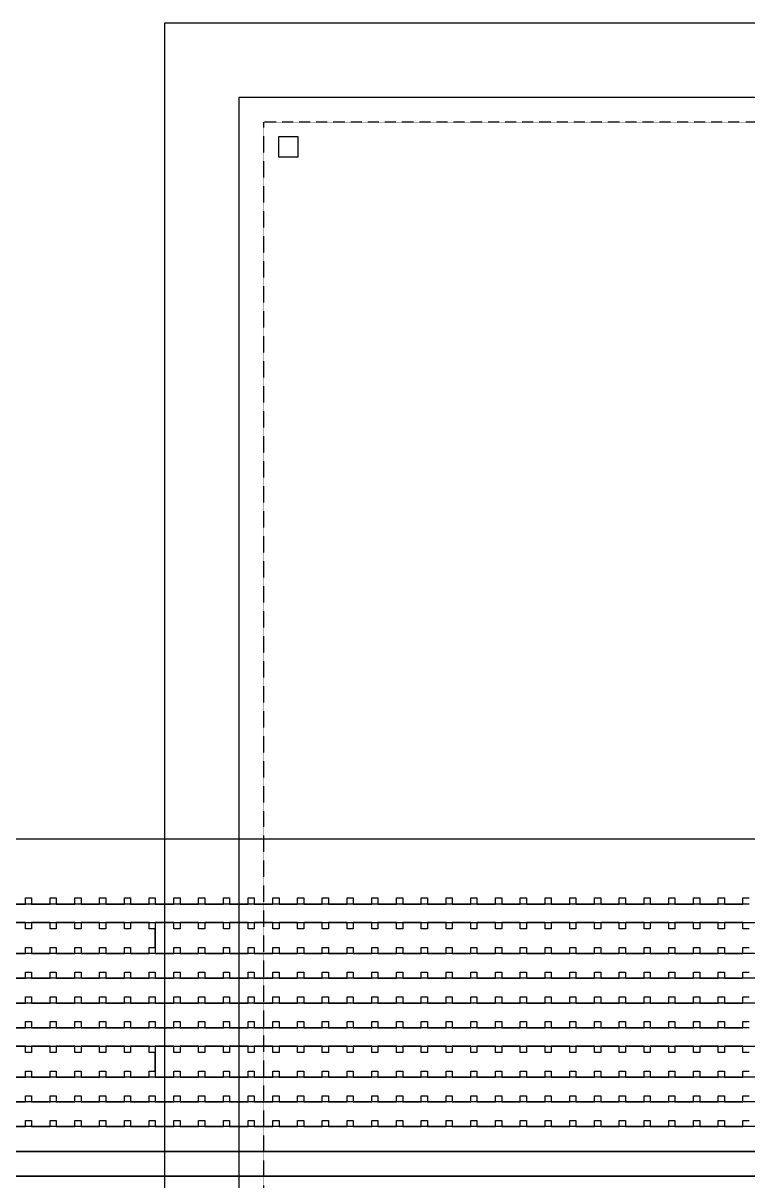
# Model space of a CAD drawing. Extents: x -3400 to 6900, y -3400 to 6900.
# Drawn here: x -471 to 2457, y 2218 to 6900 of the extents above; entities that cross this region are included whole.
import ezdxf

# ---------------------------------------------------------------- set-up
doc = ezdxf.new("R2010")
doc.units = 0
doc.linetypes.add('DOT', pattern=[0.2, 0, -0.2])
for name, color, linetype in [('DICEGRID', 3, 'CONTINUOUS'), ('FRAME', 8, 'CONTINUOUS'), ('MARKERS', 2, 'CONTINUOUS'), ('XOR', 1, 'CONTINUOUS')]:
    doc.layers.add(name, color=color, linetype=linetype)

# ---------------------------------------------------------------- blocks, each defined once
blk = doc.blocks.new('CHIP_XOR')
at = {"layer": '5'}
for points in [[(3500, 3500), (-3500, 3500)], [(-637.5, 3237.5), (-562.5, 3237.5), (-562.5, 3262.5), (-537.5, 3262.5), (-537.5, 3237.5), (-462.5, 3237.5), (-462.5, 3262.5), (-437.5, 3262.5), (-437.5, 3237.5), (-362.5, 3237.5), (-362.5, 3262.5), (-337.5, 3262.5), (-337.5, 3237.5), (-262.5, 3237.5), (-262.5, 3262.5), (-237.5, 3262.5), (-237.5, 3237.5), (-162.5, 3237.5), (-162.5, 3262.5), (-137.5, 3262.5), (-137.5, 3237.5), (-62.5, 3237.5), (-62.5, 3262.5), (-37.5, 3262.5), (-37.5, 3237.5), (37.5, 3237.5), (37.5, 3262.5), (62.5, 3262.5), (62.5, 3237.5), (137.5, 3237.5), (137.5, 3262.5), (162.5, 3262.5), (162.5, 3237.5), (237.5, 3237.5), (237.5, 3262.5), (262.5, 3262.5), (262.5, 3237.5), (337.5, 3237.5), (337.5, 3262.5), (362.5, 3262.5), (362.5, 3237.5), (437.5, 3237.5), (437.5, 3262.5), (462.5, 3262.5), (462.5, 3237.5), (537.5, 3237.5), (537.5, 3262.5), (562.5, 3262.5), (562.5, 3237.5), (637.5, 3237.5), (637.5, 3262.5), (662.5, 3262.5), (662.5, 3237.5), (737.5, 3237.5), (737.5, 3262.5), (762.5, 3262.5), (762.5, 3237.5), (837.5, 3237.5), (837.5, 3262.5), (862.5, 3262.5), (862.5, 3237.5), (937.5, 3237.5), (937.5, 3262.5), (962.5, 3262.5), (962.5, 3237.5), (1037.5, 3237.5), (1037.5, 3262.5), (1062.5, 3262.5), (1062.5, 3237.5), (1137.5, 3237.5), (1137.5, 3262.5), (1162.5, 3262.5), (1162.5, 3237.5), (1237.5, 3237.5), (1237.5, 3262.5), (1262.5, 3262.5), (1262.5, 3237.5), (1337.5, 3237.5), (1337.5, 3262.5), (1362.5, 3262.5), (1362.5, 3237.5), (1437.5, 3237.5), (1437.5, 3262.5), (1462.5, 3262.5), (1462.5, 3237.5), (1537.5, 3237.5), (1537.5, 3262.5), (1562.5, 3262.5), (1562.5, 3237.5), (1637.5, 3237.5), (1637.5, 3262.5), (1662.5, 3262.5), (1662.5, 3237.5), (1737.5, 3237.5), (1737.5, 3262.5), (1762.5, 3262.5), (1762.5, 3237.5), (1837.5, 3237.5), (1837.5, 3262.5), (1862.5, 3262.5), (1862.5, 3237.5), (1937.5, 3237.5), (1937.5, 3262.5), (1962.5, 3262.5), (1962.5, 3237.5), (2037.5, 3237.5), (2037.5, 3262.5), (2062.5, 3262.5), (2062.5, 3237.5), (2137.5, 3237.5), (2137.5, 3262.5), (2162.5, 3262.5), (2162.5, 3237.5), (2237.5, 3237.5), (2237.5, 3262.5), (2262.5, 3262.5), (2262.5, 3237.5), (2337.5, 3237.5), (2337.5, 3262.5), (2362.5, 3262.5)], [(2362.5, 3237.5), (2337.5, 3237.5), (2262.5, 3237.5), (2237.5, 3237.5), (2162.5, 3237.5), (2137.5, 3237.5), (2062.5, 3237.5), (2037.5, 3237.5), (1962.5, 3237.5), (1937.5, 3237.5), (1862.5, 3237.5), (1837.5, 3237.5), (1762.5, 3237.5), (1737.5, 3237.5), (1662.5, 3237.5), (1637.5, 3237.5), (1562.5, 3237.5), (1537.5, 3237.5), (1462.5, 3237.5), (1437.5, 3237.5), (1362.5, 3237.5), (1337.5, 3237.5), (1262.5, 3237.5), (1237.5, 3237.5), (1162.5, 3237.5), (1137.5, 3237.5), (1062.5, 3237.5), (1037.5, 3237.5), (962.5, 3237.5), (937.5, 3237.5), (862.5, 3237.5), (837.5, 3237.5), (762.5, 3237.5), (737.5, 3237.5), (662.5, 3237.5), (637.5, 3237.5), (562.5, 3237.5), (537.5, 3237.5), (462.5, 3237.5), (437.5, 3237.5), (362.5, 3237.5), (337.5, 3237.5), (262.5, 3237.5), (237.5, 3237.5), (162.5, 3237.5), (137.5, 3237.5), (62.5, 3237.5), (37.5, 3237.5), (-37.5, 3237.5), (-62.5, 3237.5), (-137.5, 3237.5), (-162.5, 3237.5), (-237.5, 3237.5), (-262.5, 3237.5), (-337.5, 3237.5), (-362.5, 3237.5), (-437.5, 3237.5), (-462.5, 3237.5), (-537.5, 3237.5), (-562.5, 3237.5), (-637.5, 3237.5)], [(-3500, 3162.5), (3500, 3162.5)], [(-637.5, 3037.5), (-562.5, 3037.5), (-562.5, 3062.5), (-537.5, 3062.5), (-537.5, 3037.5), (-462.5, 3037.5), (-462.5, 3062.5), (-437.5, 3062.5), (-437.5, 3037.5), (-362.5, 3037.5), (-362.5, 3062.5), (-337.5, 3062.5), (-337.5, 3037.5), (-262.5, 3037.5), (-262.5, 3062.5), (-237.5, 3062.5), (-237.5, 3037.5), (-162.5, 3037.5), (-162.5, 3062.5), (-137.5, 3062.5), (-137.5, 3037.5), (-62.5, 3037.5), (-62.5, 3062.5), (-37.5, 3062.5), (-37.5, 3137.5), (-62.5, 3137.5), (-62.5, 3162.5), (-137.5, 3162.5), (-137.5, 3137.5), (-162.5, 3137.5), (-162.5, 3162.5), (-237.5, 3162.5), (-237.5, 3137.5), (-262.5, 3137.5), (-262.5, 3162.5), (-337.5, 3162.5), (-337.5, 3137.5), (-362.5, 3137.5), (-362.5, 3162.5), (-437.5, 3162.5), (-437.5, 3137.5), (-462.5, 3137.5), (-462.5, 3162.5), (-537.5, 3162.5), (-537.5, 3137.5), (-562.5, 3137.5), (-562.5, 3162.5), (-637.5, 3162.5)], [(2362.5, 3137.5), (2337.5, 3137.5), (2337.5, 3162.5), (2262.5, 3162.5), (2262.5, 3137.5), (2237.5, 3137.5), (2237.5, 3162.5), (2162.5, 3162.5), (2162.5, 3137.5), (2137.5, 3137.5), (2137.5, 3162.5), (2062.5, 3162.5), (2062.5, 3137.5), (2037.5, 3137.5), (2037.5, 3162.5), (1962.5, 3162.5), (1962.5, 3137.5), (1937.5, 3137.5), (1937.5, 3162.5), (1862.5, 3162.5), (1862.5, 3137.5), (1837.5, 3137.5), (1837.5, 3162.5), (1762.5, 3162.5), (1762.5, 3137.5), (1737.5, 3137.5), (1737.5, 3162.5), (1662.5, 3162.5), (1662.5, 3137.5), (1637.5, 3137.5), (1637.5, 3162.5), (1562.5, 3162.5), (1562.5, 3137.5), (1537.5, 3137.5), (1537.5, 3162.5), (1462.5, 3162.5), (1462.5, 3137.5), (1437.5, 3137.5), (1437.5, 3162.5), (1362.5, 3162.5), (1362.5, 3137.5), (1337.5, 3137.5), (1337.5, 3162.5), (1262.5, 3162.5), (1262.5, 3137.5), (1237.5, 3137.5), (1237.5, 3162.5), (1162.5, 3162.5), (1162.5, 3137.5), (1137.5, 3137.5), (1137.5, 3162.5), (1062.5, 3162.5), (1062.5, 3137.5), (1037.5, 3137.5), (1037.5, 3162.5), (962.5, 3162.5), (962.5, 3137.5), (937.5, 3137.5), (937.5, 3162.5), (862.5, 3162.5), (862.5, 3137.5), (837.5, 3137.5), (837.5, 3162.5), (762.5, 3162.5), (762.5, 3137.5), (737.5, 3137.5), (737.5, 3162.5), (662.5, 3162.5), (662.5, 3137.5), (637.5, 3137.5), (637.5, 3162.5), (562.5, 3162.5), (562.5, 3137.5), (537.5, 3137.5), (537.5, 3162.5), (462.5, 3162.5), (462.5, 3137.5), (437.5, 3137.5), (437.5, 3162.5), (362.5, 3162.5), (362.5, 3137.5), (337.5, 3137.5), (337.5, 3162.5), (262.5, 3162.5), (262.5, 3137.5), (237.5, 3137.5), (237.5, 3162.5), (162.5, 3162.5), (162.5, 3137.5), (137.5, 3137.5), (137.5, 3162.5), (62.5, 3162.5), (62.5, 3137.5), (37.5, 3137.5), (37.5, 3162.5), (-37.5, 3162.5), (-37.5, 3037.5), (37.5, 3037.5), (37.5, 3062.5), (62.5, 3062.5), (62.5, 3037.5), (137.5, 3037.5), (137.5, 3062.5), (162.5, 3062.5), (162.5, 3037.5), (237.5, 3037.5), (237.5, 3062.5), (262.5, 3062.5), (262.5, 3037.5), (337.5, 3037.5), (337.5, 3062.5), (362.5, 3062.5), (362.5, 3037.5), (437.5, 3037.5), (437.5, 3062.5), (462.5, 3062.5), (462.5, 3037.5), (537.5, 3037.5), (537.5, 3062.5), (562.5, 3062.5), (562.5, 3037.5), (637.5, 3037.5), (637.5, 3062.5), (662.5, 3062.5), (662.5, 3037.5), (737.5, 3037.5), (737.5, 3062.5), (762.5, 3062.5), (762.5, 3037.5), (837.5, 3037.5), (837.5, 3062.5), (862.5, 3062.5), (862.5, 3037.5), (937.5, 3037.5), (937.5, 3062.5), (962.5, 3062.5), (962.5, 3037.5), (1037.5, 3037.5), (1037.5, 3062.5), (1062.5, 3062.5), (1062.5, 3037.5), (1137.5, 3037.5), (1137.5, 3062.5), (1162.5, 3062.5), (1162.5, 3037.5), (1237.5, 3037.5), (1237.5, 3062.5), (1262.5, 3062.5), (1262.5, 3037.5), (1337.5, 3037.5), (1337.5, 3062.5), (1362.5, 3062.5), (1362.5, 3037.5), (1437.5, 3037.5), (1437.5, 3062.5), (1462.5, 3062.5), (1462.5, 3037.5), (1537.5, 3037.5), (1537.5, 3062.5), (1562.5, 3062.5), (1562.5, 3037.5), (1637.5, 3037.5), (1637.5, 3062.5), (1662.5, 3062.5), (1662.5, 3037.5), (1737.5, 3037.5), (1737.5, 3062.5), (1762.5, 3062.5), (1762.5, 3037.5), (1837.5, 3037.5), (1837.5, 3062.5), (1862.5, 3062.5), (1862.5, 3037.5), (1937.5, 3037.5), (1937.5, 3062.5), (1962.5, 3062.5), (1962.5, 3037.5), (2037.5, 3037.5), (2037.5, 3062.5), (2062.5, 3062.5), (2062.5, 3037.5), (2137.5, 3037.5), (2137.5, 3062.5), (2162.5, 3062.5), (2162.5, 3037.5), (2237.5, 3037.5), (2237.5, 3062.5), (2262.5, 3062.5), (2262.5, 3037.5), (2337.5, 3037.5), (2337.5, 3062.5), (2362.5, 3062.5)], [(-637.5, 2937.5), (-562.5, 2937.5), (-562.5, 2962.5), (-537.5, 2962.5), (-537.5, 2937.5), (-462.5, 2937.5), (-462.5, 2962.5), (-437.5, 2962.5), (-437.5, 2937.5), (-362.5, 2937.5), (-362.5, 2962.5), (-337.5, 2962.5), (-337.5, 2937.5), (-262.5, 2937.5), (-262.5, 2962.5), (-237.5, 2962.5), (-237.5, 2937.5), (-162.5, 2937.5), (-162.5, 2962.5), (-137.5, 2962.5), (-137.5, 2937.5), (-62.5, 2937.5), (-62.5, 2962.5), (-37.5, 2962.5), (-37.5, 2937.5), (37.5, 2937.5), (37.5, 2962.5), (62.5, 2962.5), (62.5, 2937.5), (137.5, 2937.5), (137.5, 2962.5), (162.5, 2962.5), (162.5, 2937.5), (237.5, 2937.5), (237.5, 2962.5), (262.5, 2962.5), (262.5, 2937.5), (337.5, 2937.5), (337.5, 2962.5), (362.5, 2962.5), (362.5, 2937.5), (437.5, 2937.5), (437.5, 2962.5), (462.5, 2962.5), (462.5, 2937.5), (537.5, 2937.5), (537.5, 2962.5), (562.5, 2962.5), (562.5, 2937.5), (637.5, 2937.5), (637.5, 2962.5), (662.5, 2962.5), (662.5, 2937.5), (737.5, 2937.5), (737.5, 2962.5), (762.5, 2962.5), (762.5, 2937.5), (837.5, 2937.5), (837.5, 2962.5), (862.5, 2962.5), (862.5, 2937.5), (937.5, 2937.5), (937.5, 2962.5), (962.5, 2962.5), (962.5, 2937.5), (1037.5, 2937.5), (1037.5, 2962.5), (1062.5, 2962.5), (1062.5, 2937.5), (1137.5, 2937.5), (1137.5, 2962.5), (1162.5, 2962.5), (1162.5, 2937.5), (1237.5, 2937.5), (1237.5, 2962.5), (1262.5, 2962.5), (1262.5, 2937.5), (1337.5, 2937.5), (1337.5, 2962.5), (1362.5, 2962.5), (1362.5, 2937.5), (1437.5, 2937.5), (1437.5, 2962.5), (1462.5, 2962.5), (1462.5, 2937.5), (1537.5, 2937.5), (1537.5, 2962.5), (1562.5, 2962.5), (1562.5, 2937.5), (1637.5, 2937.5), (1637.5, 2962.5), (1662.5, 2962.5), (1662.5, 2937.5), (1737.5, 2937.5), (1737.5, 2962.5), (1762.5, 2962.5), (1762.5, 2937.5), (1837.5, 2937.5), (1837.5, 2962.5), (1862.5, 2962.5), (1862.5, 2937.5), (1937.5, 2937.5), (1937.5, 2962.5), (1962.5, 2962.5), (1962.5, 2937.5), (2037.5, 2937.5), (2037.5, 2962.5), (2062.5, 2962.5), (2062.5, 2937.5), (2137.5, 2937.5), (2137.5, 2962.5), (2162.5, 2962.5), (2162.5, 2937.5), (2237.5, 2937.5), (2237.5, 2962.5), (2262.5, 2962.5), (2262.5, 2937.5), (2337.5, 2937.5), (2337.5, 2962.5), (2362.5, 2962.5)], [(3500, 3037.5), (-3500, 3037.5)], [(-637.5, 2837.5), (-562.5, 2837.5), (-562.5, 2862.5), (-537.5, 2862.5), (-537.5, 2837.5), (-462.5, 2837.5), (-462.5, 2862.5), (-437.5, 2862.5), (-437.5, 2837.5), (-362.5, 2837.5), (-362.5, 2862.5), (-337.5, 2862.5), (-337.5, 2837.5), (-262.5, 2837.5), (-262.5, 2862.5), (-237.5, 2862.5), (-237.5, 2837.5), (-162.5, 2837.5), (-162.5, 2862.5), (-137.5, 2862.5), (-137.5, 2837.5), (-62.5, 2837.5), (-62.5, 2862.5), (-37.5, 2862.5), (-37.5, 2837.5), (37.5, 2837.5), (37.5, 2862.5), (62.5, 2862.5), (62.5, 2837.5), (137.5, 2837.5), (137.5, 2862.5), (162.5, 2862.5), (162.5, 2837.5), (237.5, 2837.5), (237.5, 2862.5), (262.5, 2862.5), (262.5, 2837.5), (337.5, 2837.5), (337.5, 2862.5), (362.5, 2862.5), (362.5, 2837.5), (437.5, 2837.5), (437.5, 2862.5), (462.5, 2862.5), (462.5, 2837.5), (537.5, 2837.5), (537.5, 2862.5), (562.5, 2862.5), (562.5, 2837.5), (637.5, 2837.5), (637.5, 2862.5), (662.5, 2862.5), (662.5, 2837.5), (737.5, 2837.5), (737.5, 2862.5), (762.5, 2862.5), (762.5, 2837.5), (837.5, 2837.5), (837.5, 2862.5), (862.5, 2862.5), (862.5, 2837.5), (937.5, 2837.5), (937.5, 2862.5), (962.5, 2862.5), (962.5, 2837.5), (1037.5, 2837.5), (1037.5, 2862.5), (1062.5, 2862.5), (1062.5, 2837.5), (1137.5, 2837.5), (1137.5, 2862.5), (1162.5, 2862.5), (1162.5, 2837.5), (1237.5, 2837.5), (1237.5, 2862.5), (1262.5, 2862.5), (1262.5, 2837.5), (1337.5, 2837.5), (1337.5, 2862.5), (1362.5, 2862.5), (1362.5, 2837.5), (1437.5, 2837.5), (1437.5, 2862.5), (1462.5, 2862.5), (1462.5, 2837.5), (1537.5, 2837.5), (1537.5, 2862.5), (1562.5, 2862.5), (1562.5, 2837.5), (1637.5, 2837.5), (1637.5, 2862.5), (1662.5, 2862.5), (1662.5, 2837.5), (1737.5, 2837.5), (1737.5, 2862.5), (1762.5, 2862.5), (1762.5, 2837.5), (1837.5, 2837.5), (1837.5, 2862.5), (1862.5, 2862.5), (1862.5, 2837.5), (1937.5, 2837.5), (1937.5, 2862.5), (1962.5, 2862.5), (1962.5, 2837.5), (2037.5, 2837.5), (2037.5, 2862.5), (2062.5, 2862.5), (2062.5, 2837.5), (2137.5, 2837.5), (2137.5, 2862.5), (2162.5, 2862.5), (2162.5, 2837.5), (2237.5, 2837.5), (2237.5, 2862.5), (2262.5, 2862.5), (2262.5, 2837.5), (2337.5, 2837.5), (2337.5, 2862.5), (2362.5, 2862.5)], [(3500, 2937.5), (-3500, 2937.5)], [(3500, 2837.5), (-3500, 2837.5)], [(-637.5, 2737.5), (-562.5, 2737.5), (-562.5, 2762.5), (-537.5, 2762.5), (-537.5, 2737.5), (-462.5, 2737.5), (-462.5, 2762.5), (-437.5, 2762.5), (-437.5, 2737.5), (-362.5, 2737.5), (-362.5, 2762.5), (-337.5, 2762.5), (-337.5, 2737.5), (-262.5, 2737.5), (-262.5, 2762.5), (-237.5, 2762.5), (-237.5, 2737.5), (-162.5, 2737.5), (-162.5, 2762.5), (-137.5, 2762.5), (-137.5, 2737.5), (-62.5, 2737.5), (-62.5, 2762.5), (-37.5, 2762.5), (-37.5, 2737.5), (37.5, 2737.5), (37.5, 2762.5), (62.5, 2762.5), (62.5, 2737.5), (137.5, 2737.5), (137.5, 2762.5), (162.5, 2762.5), (162.5, 2737.5), (237.5, 2737.5), (237.5, 2762.5), (262.5, 2762.5), (262.5, 2737.5), (337.5, 2737.5), (337.5, 2762.5), (362.5, 2762.5), (362.5, 2737.5), (437.5, 2737.5), (437.5, 2762.5), (462.5, 2762.5), (462.5, 2737.5), (537.5, 2737.5), (537.5, 2762.5), (562.5, 2762.5), (562.5, 2737.5), (637.5, 2737.5), (637.5, 2762.5), (662.5, 2762.5), (662.5, 2737.5), (737.5, 2737.5), (737.5, 2762.5), (762.5, 2762.5), (762.5, 2737.5), (837.5, 2737.5), (837.5, 2762.5), (862.5, 2762.5), (862.5, 2737.5), (937.5, 2737.5), (937.5, 2762.5), (962.5, 2762.5), (962.5, 2737.5), (1037.5, 2737.5), (1037.5, 2762.5), (1062.5, 2762.5), (1062.5, 2737.5), (1137.5, 2737.5), (1137.5, 2762.5), (1162.5, 2762.5), (1162.5, 2737.5), (1237.5, 2737.5), (1237.5, 2762.5), (1262.5, 2762.5), (1262.5, 2737.5), (1337.5, 2737.5), (1337.5, 2762.5), (1362.5, 2762.5), (1362.5, 2737.5), (1437.5, 2737.5), (1437.5, 2762.5), (1462.5, 2762.5), (1462.5, 2737.5), (1537.5, 2737.5), (1537.5, 2762.5), (1562.5, 2762.5), (1562.5, 2737.5), (1637.5, 2737.5), (1637.5, 2762.5), (1662.5, 2762.5), (1662.5, 2737.5), (1737.5, 2737.5), (1737.5, 2762.5), (1762.5, 2762.5), (1762.5, 2737.5), (1837.5, 2737.5), (1837.5, 2762.5), (1862.5, 2762.5), (1862.5, 2737.5), (1937.5, 2737.5), (1937.5, 2762.5), (1962.5, 2762.5), (1962.5, 2737.5), (2037.5, 2737.5), (2037.5, 2762.5), (2062.5, 2762.5), (2062.5, 2737.5), (2137.5, 2737.5), (2137.5, 2762.5), (2162.5, 2762.5), (2162.5, 2737.5), (2237.5, 2737.5), (2237.5, 2762.5), (2262.5, 2762.5), (2262.5, 2737.5), (2337.5, 2737.5), (2337.5, 2762.5), (2362.5, 2762.5)], [(2362.5, 2737.5), (2337.5, 2737.5), (2262.5, 2737.5), (2237.5, 2737.5), (2162.5, 2737.5), (2137.5, 2737.5), (2062.5, 2737.5), (2037.5, 2737.5), (1962.5, 2737.5), (1937.5, 2737.5), (1862.5, 2737.5), (1837.5, 2737.5), (1762.5, 2737.5), (1737.5, 2737.5), (1662.5, 2737.5), (1637.5, 2737.5), (1562.5, 2737.5), (1537.5, 2737.5), (1462.5, 2737.5), (1437.5, 2737.5), (1362.5, 2737.5), (1337.5, 2737.5), (1262.5, 2737.5), (1237.5, 2737.5), (1162.5, 2737.5), (1137.5, 2737.5), (1062.5, 2737.5), (1037.5, 2737.5), (962.5, 2737.5), (937.5, 2737.5), (862.5, 2737.5), (837.5, 2737.5), (762.5, 2737.5), (737.5, 2737.5), (662.5, 2737.5), (637.5, 2737.5), (562.5, 2737.5), (537.5, 2737.5), (462.5, 2737.5), (437.5, 2737.5), (362.5, 2737.5), (337.5, 2737.5), (262.5, 2737.5), (237.5, 2737.5), (162.5, 2737.5), (137.5, 2737.5), (62.5, 2737.5), (37.5, 2737.5), (-37.5, 2737.5), (-62.5, 2737.5), (-137.5, 2737.5), (-162.5, 2737.5), (-237.5, 2737.5), (-262.5, 2737.5), (-337.5, 2737.5), (-362.5, 2737.5), (-437.5, 2737.5), (-462.5, 2737.5), (-537.5, 2737.5), (-562.5, 2737.5), (-637.5, 2737.5)], [(-3500, 2662.5), (3500, 2662.5)], [(-637.5, 2537.5), (-562.5, 2537.5), (-562.5, 2562.5), (-537.5, 2562.5), (-537.5, 2537.5), (-462.5, 2537.5), (-462.5, 2562.5), (-437.5, 2562.5), (-437.5, 2537.5), (-362.5, 2537.5), (-362.5, 2562.5), (-337.5, 2562.5), (-337.5, 2537.5), (-262.5, 2537.5), (-262.5, 2562.5), (-237.5, 2562.5), (-237.5, 2537.5), (-162.5, 2537.5), (-162.5, 2562.5), (-137.5, 2562.5), (-137.5, 2537.5), (-62.5, 2537.5), (-62.5, 2562.5), (-37.5, 2562.5), (-37.5, 2637.5), (-62.5, 2637.5), (-62.5, 2662.5), (-137.5, 2662.5), (-137.5, 2637.5), (-162.5, 2637.5), (-162.5, 2662.5), (-237.5, 2662.5), (-237.5, 2637.5), (-262.5, 2637.5), (-262.5, 2662.5), (-337.5, 2662.5), (-337.5, 2637.5), (-362.5, 2637.5), (-362.5, 2662.5), (-437.5, 2662.5), (-437.5, 2637.5), (-462.5, 2637.5), (-462.5, 2662.5), (-537.5, 2662.5), (-537.5, 2637.5), (-562.5, 2637.5), (-562.5, 2662.5), (-637.5, 2662.5)], [(2362.5, 2637.5), (2337.5, 2637.5), (2337.5, 2662.5), (2262.5, 2662.5), (2262.5, 2637.5), (2237.5, 2637.5), (2237.5, 2662.5), (2162.5, 2662.5), (2162.5, 2637.5), (2137.5, 2637.5), (2137.5, 2662.5), (2062.5, 2662.5), (2062.5, 2637.5), (2037.5, 2637.5), (2037.5, 2662.5), (1962.5, 2662.5), (1962.5, 2637.5), (1937.5, 2637.5), (1937.5, 2662.5), (1862.5, 2662.5), (1862.5, 2637.5), (1837.5, 2637.5), (1837.5, 2662.5), (1762.5, 2662.5), (1762.5, 2637.5), (1737.5, 2637.5), (1737.5, 2662.5), (1662.5, 2662.5), (1662.5, 2637.5), (1637.5, 2637.5), (1637.5, 2662.5), (1562.5, 2662.5), (1562.5, 2637.5), (1537.5, 2637.5), (1537.5, 2662.5), (1462.5, 2662.5), (1462.5, 2637.5), (1437.5, 2637.5), (1437.5, 2662.5), (1362.5, 2662.5), (1362.5, 2637.5), (1337.5, 2637.5), (1337.5, 2662.5), (1262.5, 2662.5), (1262.5, 2637.5), (1237.5, 2637.5), (1237.5, 2662.5), (1162.5, 2662.5), (1162.5, 2637.5), (1137.5, 2637.5), (1137.5, 2662.5), (1062.5, 2662.5), (1062.5, 2637.5), (1037.5, 2637.5), (1037.5, 2662.5), (962.5, 2662.5), (962.5, 2637.5), (937.5, 2637.5), (937.5, 2662.5), (862.5, 2662.5), (862.5, 2637.5), (837.5, 2637.5), (837.5, 2662.5), (762.5, 2662.5), (762.5, 2637.5), (737.5, 2637.5), (737.5, 2662.5), (662.5, 2662.5), (662.5, 2637.5), (637.5, 2637.5), (637.5, 2662.5), (562.5, 2662.5), (562.5, 2637.5), (537.5, 2637.5), (537.5, 2662.5), (462.5, 2662.5), (462.5, 2637.5), (437.5, 2637.5), (437.5, 2662.5), (362.5, 2662.5), (362.5, 2637.5), (337.5, 2637.5), (337.5, 2662.5), (262.5, 2662.5), (262.5, 2637.5), (237.5, 2637.5), (237.5, 2662.5), (162.5, 2662.5), (162.5, 2637.5), (137.5, 2637.5), (137.5, 2662.5), (62.5, 2662.5), (62.5, 2637.5), (37.5, 2637.5), (37.5, 2662.5), (-37.5, 2662.5), (-37.5, 2537.5), (37.5, 2537.5), (37.5, 2562.5), (62.5, 2562.5), (62.5, 2537.5), (137.5, 2537.5), (137.5, 2562.5), (162.5, 2562.5), (162.5, 2537.5), (237.5, 2537.5), (237.5, 2562.5), (262.5, 2562.5), (262.5, 2537.5), (337.5, 2537.5), (337.5, 2562.5), (362.5, 2562.5), (362.5, 2537.5), (437.5, 2537.5), (437.5, 2562.5), (462.5, 2562.5), (462.5, 2537.5), (537.5, 2537.5), (537.5, 2562.5), (562.5, 2562.5), (562.5, 2537.5), (637.5, 2537.5), (637.5, 2562.5), (662.5, 2562.5), (662.5, 2537.5), (737.5, 2537.5), (737.5, 2562.5), (762.5, 2562.5), (762.5, 2537.5), (837.5, 2537.5), (837.5, 2562.5), (862.5, 2562.5), (862.5, 2537.5), (937.5, 2537.5), (937.5, 2562.5), (962.5, 2562.5), (962.5, 2537.5), (1037.5, 2537.5), (1037.5, 2562.5), (1062.5, 2562.5), (1062.5, 2537.5), (1137.5, 2537.5), (1137.5, 2562.5), (1162.5, 2562.5), (1162.5, 2537.5), (1237.5, 2537.5), (1237.5, 2562.5), (1262.5, 2562.5), (1262.5, 2537.5), (1337.5, 2537.5), (1337.5, 2562.5), (1362.5, 2562.5), (1362.5, 2537.5), (1437.5, 2537.5), (1437.5, 2562.5), (1462.5, 2562.5), (1462.5, 2537.5), (1537.5, 2537.5), (1537.5, 2562.5), (1562.5, 2562.5), (1562.5, 2537.5), (1637.5, 2537.5), (1637.5, 2562.5), (1662.5, 2562.5), (1662.5, 2537.5), (1737.5, 2537.5), (1737.5, 2562.5), (1762.5, 2562.5), (1762.5, 2537.5), (1837.5, 2537.5), (1837.5, 2562.5), (1862.5, 2562.5), (1862.5, 2537.5), (1937.5, 2537.5), (1937.5, 2562.5), (1962.5, 2562.5), (1962.5, 2537.5), (2037.5, 2537.5), (2037.5, 2562.5), (2062.5, 2562.5), (2062.5, 2537.5), (2137.5, 2537.5), (2137.5, 2562.5), (2162.5, 2562.5), (2162.5, 2537.5), (2237.5, 2537.5), (2237.5, 2562.5), (2262.5, 2562.5), (2262.5, 2537.5), (2337.5, 2537.5), (2337.5, 2562.5), (2362.5, 2562.5)], [(-637.5, 2437.5), (-562.5, 2437.5), (-562.5, 2462.5), (-537.5, 2462.5), (-537.5, 2437.5), (-462.5, 2437.5), (-462.5, 2462.5), (-437.5, 2462.5), (-437.5, 2437.5), (-362.5, 2437.5), (-362.5, 2462.5), (-337.5, 2462.5), (-337.5, 2437.5), (-262.5, 2437.5), (-262.5, 2462.5), (-237.5, 2462.5), (-237.5, 2437.5), (-162.5, 2437.5), (-162.5, 2462.5), (-137.5, 2462.5), (-137.5, 2437.5), (-62.5, 2437.5), (-62.5, 2462.5), (-37.5, 2462.5), (-37.5, 2437.5), (37.5, 2437.5), (37.5, 2462.5), (62.5, 2462.5), (62.5, 2437.5), (137.5, 2437.5), (137.5, 2462.5), (162.5, 2462.5), (162.5, 2437.5), (237.5, 2437.5), (237.5, 2462.5), (262.5, 2462.5), (262.5, 2437.5), (337.5, 2437.5), (337.5, 2462.5), (362.5, 2462.5), (362.5, 2437.5), (437.5, 2437.5), (437.5, 2462.5), (462.5, 2462.5), (462.5, 2437.5), (537.5, 2437.5), (537.5, 2462.5), (562.5, 2462.5), (562.5, 2437.5), (637.5, 2437.5), (637.5, 2462.5), (662.5, 2462.5), (662.5, 2437.5), (737.5, 2437.5), (737.5, 2462.5), (762.5, 2462.5), (762.5, 2437.5), (837.5, 2437.5), (837.5, 2462.5), (862.5, 2462.5), (862.5, 2437.5), (937.5, 2437.5), (937.5, 2462.5), (962.5, 2462.5), (962.5, 2437.5), (1037.5, 2437.5), (1037.5, 2462.5), (1062.5, 2462.5), (1062.5, 2437.5), (1137.5, 2437.5), (1137.5, 2462.5), (1162.5, 2462.5), (1162.5, 2437.5), (1237.5, 2437.5), (1237.5, 2462.5), (1262.5, 2462.5), (1262.5, 2437.5), (1337.5, 2437.5), (1337.5, 2462.5), (1362.5, 2462.5), (1362.5, 2437.5), (1437.5, 2437.5), (1437.5, 2462.5), (1462.5, 2462.5), (1462.5, 2437.5), (1537.5, 2437.5), (1537.5, 2462.5), (1562.5, 2462.5), (1562.5, 2437.5), (1637.5, 2437.5), (1637.5, 2462.5), (1662.5, 2462.5), (1662.5, 2437.5), (1737.5, 2437.5), (1737.5, 2462.5), (1762.5, 2462.5), (1762.5, 2437.5), (1837.5, 2437.5), (1837.5, 2462.5), (1862.5, 2462.5), (1862.5, 2437.5), (1937.5, 2437.5), (1937.5, 2462.5), (1962.5, 2462.5), (1962.5, 2437.5), (2037.5, 2437.5), (2037.5, 2462.5), (2062.5, 2462.5), (2062.5, 2437.5), (2137.5, 2437.5), (2137.5, 2462.5), (2162.5, 2462.5), (2162.5, 2437.5), (2237.5, 2437.5), (2237.5, 2462.5), (2262.5, 2462.5), (2262.5, 2437.5), (2337.5, 2437.5), (2337.5, 2462.5), (2362.5, 2462.5)], [(3500, 2537.5), (-3500, 2537.5)], [(-637.5, 2337.5), (-562.5, 2337.5), (-562.5, 2362.5), (-537.5, 2362.5), (-537.5, 2337.5), (-462.5, 2337.5), (-462.5, 2362.5), (-437.5, 2362.5), (-437.5, 2337.5), (-362.5, 2337.5), (-362.5, 2362.5), (-337.5, 2362.5), (-337.5, 2337.5), (-262.5, 2337.5), (-262.5, 2362.5), (-237.5, 2362.5), (-237.5, 2337.5), (-162.5, 2337.5), (-162.5, 2362.5), (-137.5, 2362.5), (-137.5, 2337.5), (-62.5, 2337.5), (-62.5, 2362.5), (-37.5, 2362.5), (-37.5, 2337.5), (37.5, 2337.5), (37.5, 2362.5), (62.5, 2362.5), (62.5, 2337.5), (137.5, 2337.5), (137.5, 2362.5), (162.5, 2362.5), (162.5, 2337.5), (237.5, 2337.5), (237.5, 2362.5), (262.5, 2362.5), (262.5, 2337.5), (337.5, 2337.5), (337.5, 2362.5), (362.5, 2362.5), (362.5, 2337.5), (437.5, 2337.5), (437.5, 2362.5), (462.5, 2362.5), (462.5, 2337.5), (537.5, 2337.5), (537.5, 2362.5), (562.5, 2362.5), (562.5, 2337.5), (637.5, 2337.5), (637.5, 2362.5), (662.5, 2362.5), (662.5, 2337.5), (737.5, 2337.5), (737.5, 2362.5), (762.5, 2362.5), (762.5, 2337.5), (837.5, 2337.5), (837.5, 2362.5), (862.5, 2362.5), (862.5, 2337.5), (937.5, 2337.5), (937.5, 2362.5), (962.5, 2362.5), (962.5, 2337.5), (1037.5, 2337.5), (1037.5, 2362.5), (1062.5, 2362.5), (1062.5, 2337.5), (1137.5, 2337.5), (1137.5, 2362.5), (1162.5, 2362.5), (1162.5, 2337.5), (1237.5, 2337.5), (1237.5, 2362.5), (1262.5, 2362.5), (1262.5, 2337.5), (1337.5, 2337.5), (1337.5, 2362.5), (1362.5, 2362.5), (1362.5, 2337.5), (1437.5, 2337.5), (1437.5, 2362.5), (1462.5, 2362.5), (1462.5, 2337.5), (1537.5, 2337.5), (1537.5, 2362.5), (1562.5, 2362.5), (1562.5, 2337.5), (1637.5, 2337.5), (1637.5, 2362.5), (1662.5, 2362.5), (1662.5, 2337.5), (1737.5, 2337.5), (1737.5, 2362.5), (1762.5, 2362.5), (1762.5, 2337.5), (1837.5, 2337.5), (1837.5, 2362.5), (1862.5, 2362.5), (1862.5, 2337.5), (1937.5, 2337.5), (1937.5, 2362.5), (1962.5, 2362.5), (1962.5, 2337.5), (2037.5, 2337.5), (2037.5, 2362.5), (2062.5, 2362.5), (2062.5, 2337.5), (2137.5, 2337.5), (2137.5, 2362.5), (2162.5, 2362.5), (2162.5, 2337.5), (2237.5, 2337.5), (2237.5, 2362.5), (2262.5, 2362.5), (2262.5, 2337.5), (2337.5, 2337.5), (2337.5, 2362.5), (2362.5, 2362.5)], [(3500, 2437.5), (-3500, 2437.5)], [(3500, 2337.5), (-3500, 2337.5)], [(-2637.5, 2237.5), (2637.5, 2237.5)], [(2637.5, 2237.5), (-2637.5, 2237.5)], [(-2637.5, 2137.5), (2637.5, 2137.5)], [(2637.5, 2137.5), (-2637.5, 2137.5), (-2662.5, 2137.5), (-2737.5, 2137.5), (-2762.5, 2137.5), (-2837.5, 2137.5), (-2862.5, 2137.5), (-2937.5, 2137.5), (-2962.5, 2137.5), (-3037.5, 2137.5), (-3062.5, 2137.5), (-3137.5, 2137.5), (-3162.5, 2137.5), (-3237.5, 2137.5), (-3262.5, 2137.5), (-3337.5, 2137.5), (-3362.5, 2137.5), (-3500, 2137.5), (-3500, 2076.5385)]]:
    blk.add_lwpolyline(points, dxfattribs=at)
at = {"layer": 'DICEGRID'}
blk.add_lwpolyline([(300, 300), (6500, 300), (6500, 6500), (300, 6500)], close=True, dxfattribs=at)
at = {"layer": 'FRAME'}
blk.add_lwpolyline([(0, 0), (6800, 0), (6800, 6800), (0, 6800)], close=True, dxfattribs=at)
at = {"layer": 'FRAME', "linetype": 'DOT'}
blk.add_lwpolyline([(400, 400), (6400, 400), (6400, 6400), (400, 6400)], close=True, dxfattribs=at)
at = {"layer": 'MARKERS'}
blk.add_lwpolyline([(460, 6260), (540, 6260), (540, 6340), (460, 6340)], close=True, dxfattribs=at)

msp = doc.modelspace()

# ---------------------------------------------------------------- block references
at = {"layer": 'XOR'}
msp.add_blockref('CHIP_XOR', (100, 100), dxfattribs=at)

doc.saveas('drawing.dxf')
